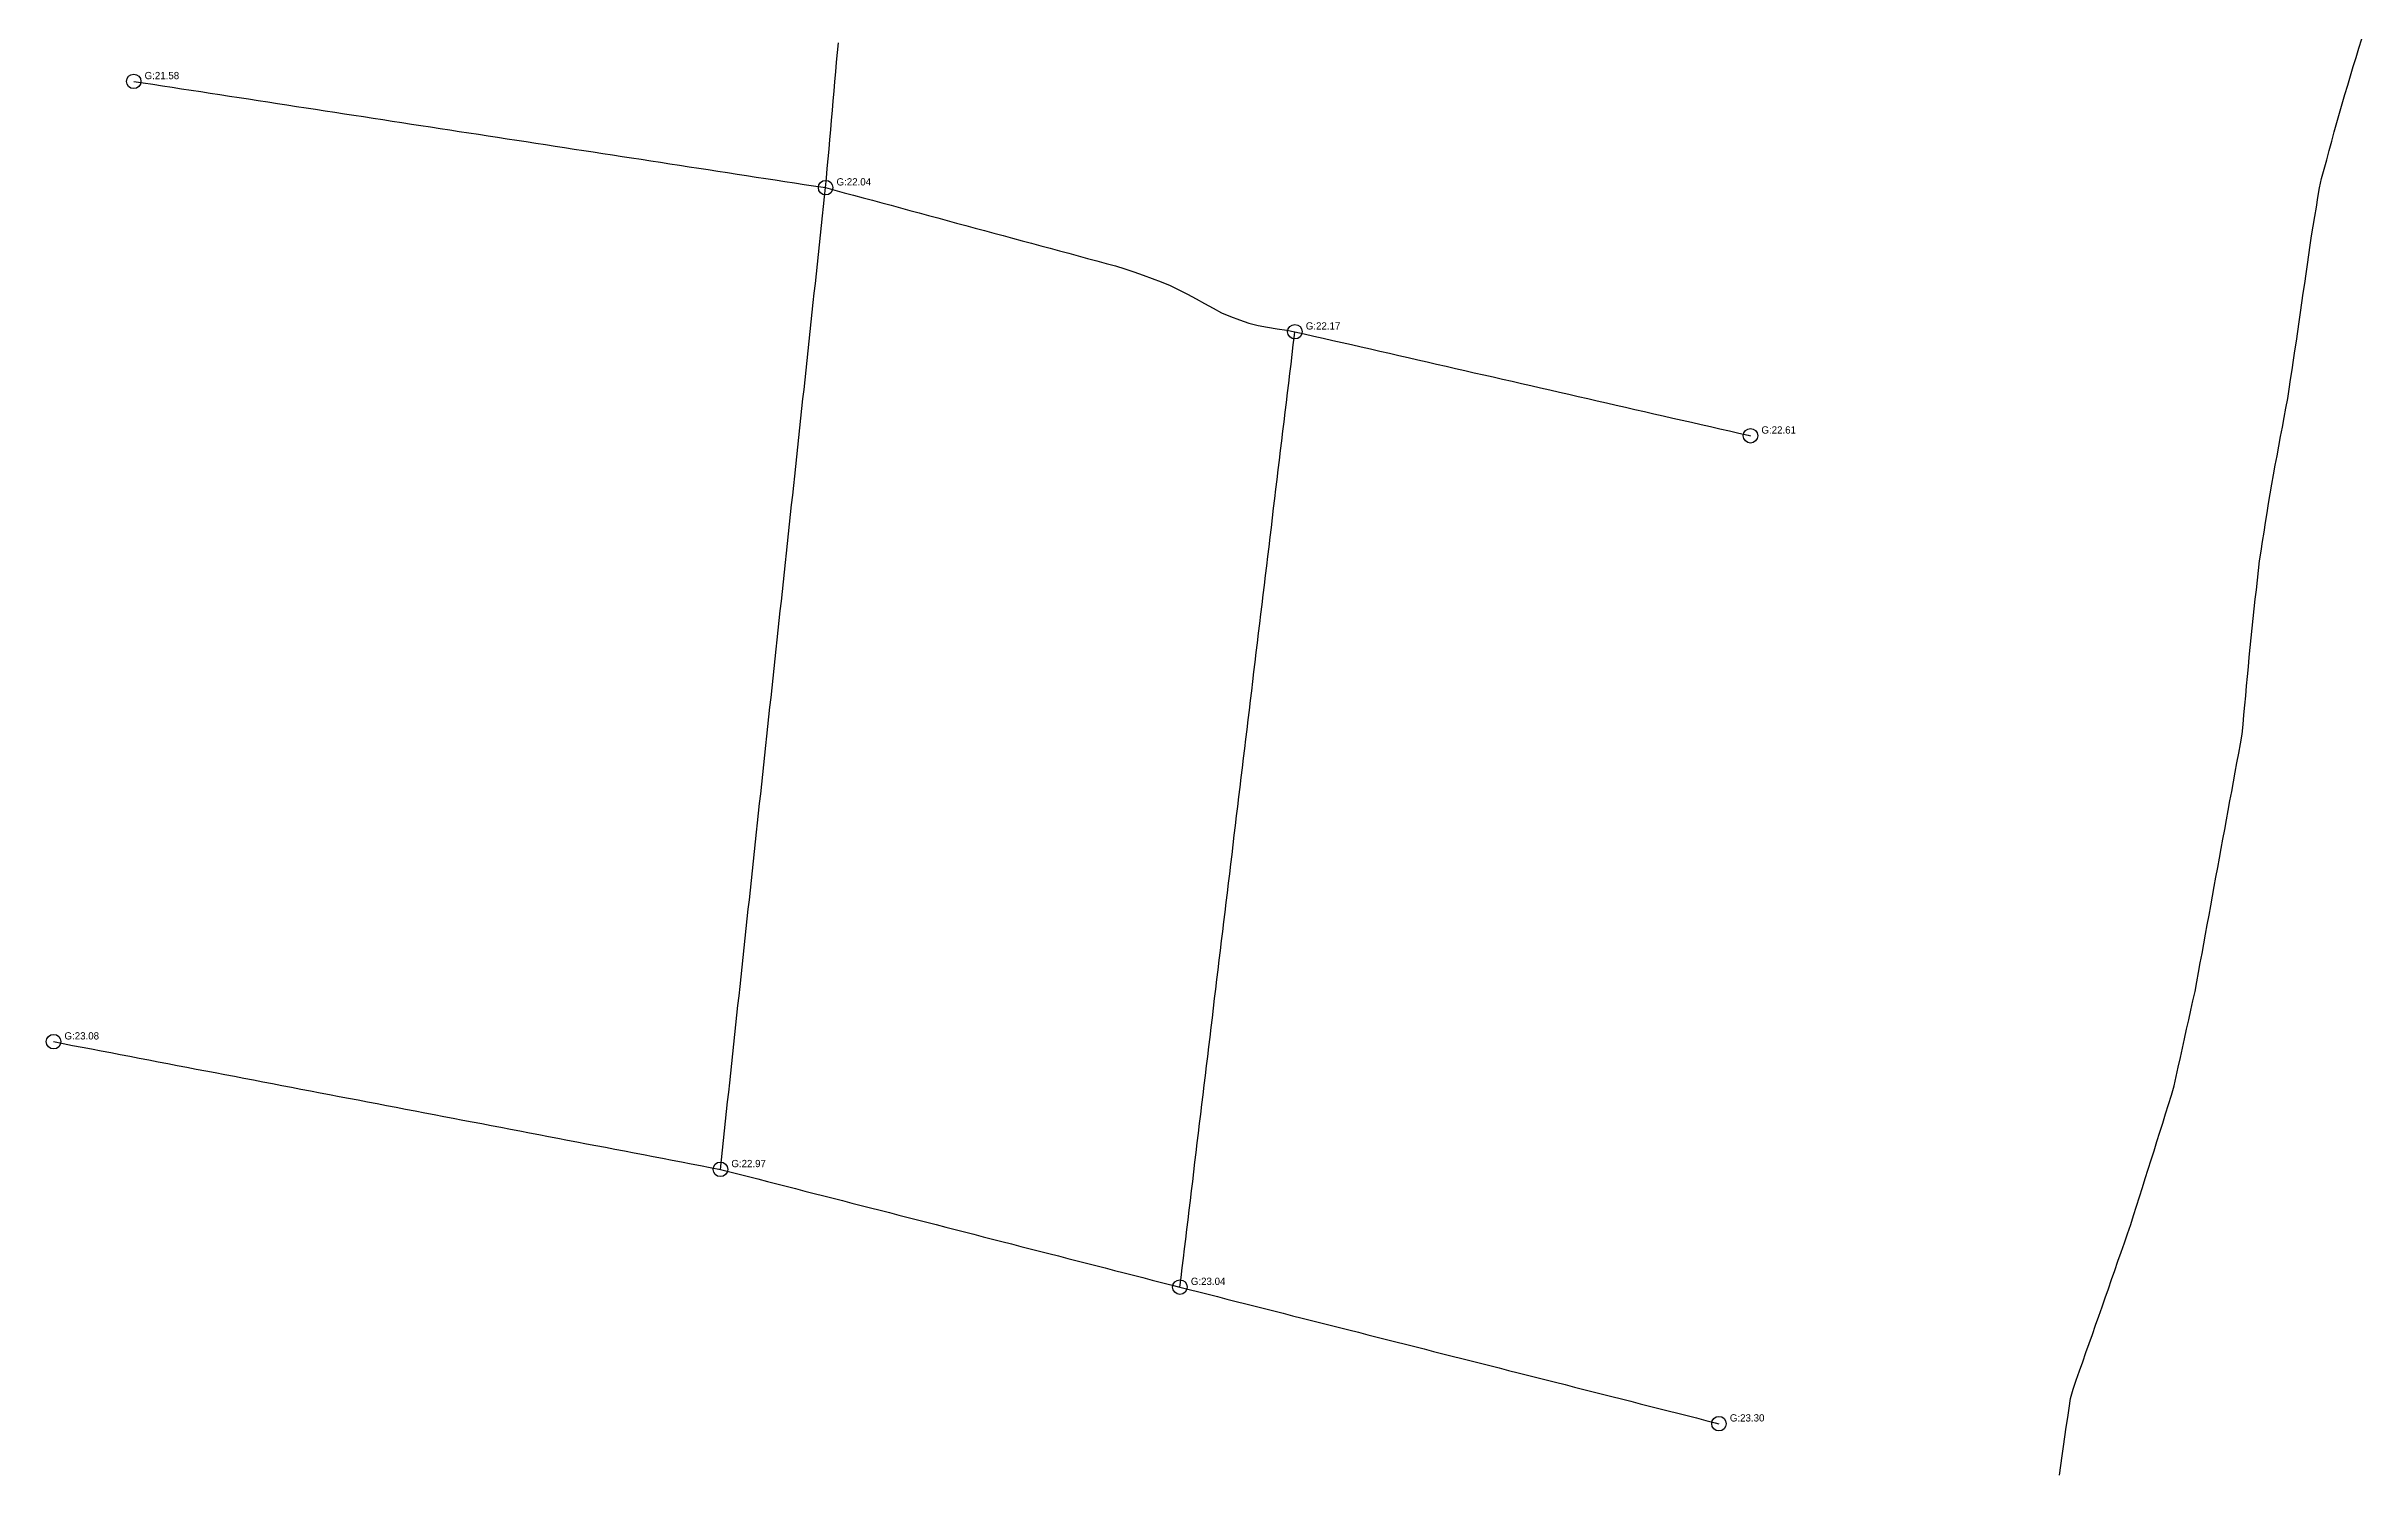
# Model space of a CAD drawing. Header units: metres. Extents: x 607160 to 610559, y 2613470 to 2618337.
# Drawn here: x 607443.5 to 607921.5, y 2617810.2 to 2618104.3 of the extents above; entities that cross this region are included whole.
import ezdxf

# ---------------------------------------------------------------- set-up
doc = ezdxf.new("R2010")
doc.units = ezdxf.units.M
for name, color, linetype in [('SW-DRAIN-LABELS', 3, 'Continuous'), ('SW-DRAIN-ORPHAN', 8, 'Continuous'), ('SW-DRAIN-SUB-01', 1, 'Continuous'), ('SW-JUNCTIONS', 7, 'Continuous')]:
    doc.layers.add(name, color=color, linetype=linetype)

msp = doc.modelspace()

# ---------------------------------------------------------------- linework, layer by layer
at = {"layer": 'SW-DRAIN-ORPHAN'}
for points in [[(607604.4, 2618075.12), (607604.57, 2618077.11), (607604.75, 2618079.1), (607604.92, 2618081.1), (607605.1, 2618083.09), (607605.27, 2618085.08), (607605.45, 2618087.07), (607605.62, 2618089.07), (607605.8, 2618091.06), (607605.97, 2618093.05), (607606.15, 2618095.04), (607606.32, 2618097.03), (607606.5, 2618099.03), (607606.68, 2618101.02), (607606.85, 2618103.01), (607607.03, 2618105)], [(607461.57, 2618097.07), (607463.55, 2618096.77), (607465.52, 2618096.47), (607467.5, 2618096.16), (607469.48, 2618095.86), (607471.45, 2618095.56), (607473.43, 2618095.25), (607475.41, 2618094.95), (607477.38, 2618094.64), (607479.36, 2618094.34), (607481.34, 2618094.04), (607483.31, 2618093.73), (607485.29, 2618093.43), (607487.27, 2618093.12), (607489.24, 2618092.82), (607491.22, 2618092.52), (607493.2, 2618092.21), (607495.17, 2618091.91), (607497.15, 2618091.61), (607499.13, 2618091.3), (607501.1, 2618091), (607503.08, 2618090.69), (607505.06, 2618090.39), (607507.04, 2618090.09), (607509.01, 2618089.78), (607510.99, 2618089.48), (607512.97, 2618089.17), (607514.94, 2618088.87), (607516.92, 2618088.57), (607518.9, 2618088.26), (607520.87, 2618087.96), (607522.85, 2618087.65), (607524.83, 2618087.35), (607526.8, 2618087.05), (607528.78, 2618086.74), (607530.76, 2618086.44), (607532.73, 2618086.14), (607534.71, 2618085.83), (607536.69, 2618085.53), (607538.66, 2618085.22), (607540.64, 2618084.92), (607542.62, 2618084.62), (607544.59, 2618084.31), (607546.57, 2618084.01), (607548.55, 2618083.7), (607550.52, 2618083.4), (607552.5, 2618083.1), (607554.48, 2618082.79), (607556.45, 2618082.49), (607558.43, 2618082.19), (607560.41, 2618081.88), (607562.39, 2618081.58), (607564.36, 2618081.27), (607566.34, 2618080.97), (607568.32, 2618080.67), (607570.29, 2618080.36), (607572.27, 2618080.06), (607574.25, 2618079.75), (607576.22, 2618079.45), (607578.2, 2618079.15), (607580.18, 2618078.84), (607582.15, 2618078.54), (607584.13, 2618078.23), (607586.11, 2618077.93), (607588.08, 2618077.63), (607590.06, 2618077.32), (607592.04, 2618077.02), (607594.01, 2618076.72), (607595.99, 2618076.41), (607597.97, 2618076.11), (607599.94, 2618075.8), (607601.92, 2618075.5), (607603.9, 2618075.2), (607604.4, 2618075.12)], [(607582.69, 2617872.39), (607582.91, 2617874.38), (607583.12, 2617876.37), (607583.33, 2617878.36), (607583.55, 2617880.35), (607583.76, 2617882.34), (607583.97, 2617884.32), (607584.18, 2617886.31), (607584.4, 2617888.3), (607584.61, 2617890.29), (607584.82, 2617892.28), (607585.04, 2617894.27), (607585.25, 2617896.26), (607585.46, 2617898.25), (607585.67, 2617900.23), (607585.89, 2617902.22), (607586.1, 2617904.21), (607586.31, 2617906.2), (607586.53, 2617908.19), (607586.74, 2617910.18), (607586.95, 2617912.17), (607587.16, 2617914.15), (607587.38, 2617916.14), (607587.59, 2617918.13), (607587.8, 2617920.12), (607588.02, 2617922.11), (607588.23, 2617924.1), (607588.44, 2617926.09), (607588.66, 2617928.07), (607588.87, 2617930.06), (607589.08, 2617932.05), (607589.29, 2617934.04), (607589.51, 2617936.03), (607589.72, 2617938.02), (607589.93, 2617940.01), (607590.15, 2617942), (607590.36, 2617943.98), (607590.57, 2617945.97), (607590.78, 2617947.96), (607591, 2617949.95), (607591.21, 2617951.94), (607591.42, 2617953.93), (607591.64, 2617955.92), (607591.85, 2617957.9), (607592.06, 2617959.89), (607592.27, 2617961.88), (607592.49, 2617963.87), (607592.7, 2617965.86), (607592.91, 2617967.85), (607593.13, 2617969.84), (607593.34, 2617971.82), (607593.55, 2617973.81), (607593.76, 2617975.8), (607593.98, 2617977.79), (607594.19, 2617979.78), (607594.4, 2617981.77), (607594.62, 2617983.76), (607594.83, 2617985.75), (607595.04, 2617987.73), (607595.26, 2617989.72), (607595.47, 2617991.71), (607595.68, 2617993.7), (607595.89, 2617995.69), (607596.11, 2617997.68), (607596.32, 2617999.67), (607596.53, 2618001.65), (607596.75, 2618003.64), (607596.96, 2618005.63), (607597.17, 2618007.62), (607597.38, 2618009.61), (607597.6, 2618011.6), (607597.81, 2618013.59), (607598.02, 2618015.57), (607598.24, 2618017.56), (607598.45, 2618019.55), (607598.66, 2618021.54), (607598.87, 2618023.53), (607599.09, 2618025.52), (607599.3, 2618027.51), (607599.51, 2618029.5), (607599.73, 2618031.48), (607599.94, 2618033.47), (607600.15, 2618035.46), (607600.36, 2618037.45), (607600.58, 2618039.44), (607600.79, 2618041.43), (607601, 2618043.42), (607601.22, 2618045.4), (607601.43, 2618047.39), (607601.64, 2618049.38), (607601.85, 2618051.37), (607602.07, 2618053.36), (607602.28, 2618055.35), (607602.49, 2618057.34), (607602.71, 2618059.32), (607602.92, 2618061.31), (607603.13, 2618063.3), (607603.35, 2618065.29), (607603.56, 2618067.28), (607603.77, 2618069.27), (607603.98, 2618071.26), (607604.2, 2618073.25), (607604.4, 2618075.12)], [(607604.4, 2618075.12), (607606.33, 2618074.6), (607608.26, 2618074.08), (607610.19, 2618073.55), (607612.12, 2618073.03), (607614.05, 2618072.51), (607615.98, 2618071.99), (607617.91, 2618071.47), (607619.84, 2618070.95), (607621.77, 2618070.43), (607623.71, 2618069.9), (607625.64, 2618069.38), (607627.57, 2618068.86), (607629.5, 2618068.34), (607631.43, 2618067.82), (607633.36, 2618067.3), (607635.29, 2618066.78), (607637.22, 2618066.25), (607639.15, 2618065.73), (607641.08, 2618065.21), (607643.01, 2618064.69), (607644.94, 2618064.17), (607646.88, 2618063.65), (607648.81, 2618063.13), (607650.74, 2618062.6), (607652.67, 2618062.08), (607654.6, 2618061.56), (607656.53, 2618061.04), (607658.46, 2618060.52), (607660.39, 2618060), (607662.32, 2618059.47), (607664.25, 2618058.95), (607666.16, 2618058.35), (607668.05, 2618057.71), (607669.95, 2618057.06), (607671.82, 2618056.36), (607673.69, 2618055.64), (607675.55, 2618054.92), (607677.34, 2618054.04), (607679.11, 2618053.11), (607680.88, 2618052.18), (607682.63, 2618051.21), (607684.38, 2618050.23), (607686.12, 2618049.25), (607687.97, 2618048.5), (607689.85, 2618047.82), (607691.73, 2618047.14), (607693.67, 2618046.67), (607695.64, 2618046.33), (607697.61, 2618046), (607699.58, 2618045.66), (607701.27, 2618045.37)], [(607677.54, 2617848.07), (607677.78, 2617850.06), (607678.02, 2617852.04), (607678.26, 2617854.03), (607678.49, 2617856.01), (607678.73, 2617858), (607678.97, 2617859.98), (607679.21, 2617861.97), (607679.45, 2617863.96), (607679.69, 2617865.94), (607679.93, 2617867.93), (607680.17, 2617869.91), (607680.41, 2617871.9), (607680.64, 2617873.88), (607680.88, 2617875.87), (607681.12, 2617877.86), (607681.36, 2617879.84), (607681.6, 2617881.83), (607681.84, 2617883.81), (607682.08, 2617885.8), (607682.32, 2617887.78), (607682.55, 2617889.77), (607682.79, 2617891.75), (607683.03, 2617893.74), (607683.27, 2617895.73), (607683.51, 2617897.71), (607683.75, 2617899.7), (607683.99, 2617901.68), (607684.23, 2617903.67), (607684.47, 2617905.65), (607684.7, 2617907.64), (607684.94, 2617909.63), (607685.18, 2617911.61), (607685.42, 2617913.6), (607685.66, 2617915.58), (607685.9, 2617917.57), (607686.14, 2617919.55), (607686.38, 2617921.54), (607686.61, 2617923.53), (607686.85, 2617925.51), (607687.09, 2617927.5), (607687.33, 2617929.48), (607687.57, 2617931.47), (607687.81, 2617933.45), (607688.05, 2617935.44), (607688.29, 2617937.43), (607688.53, 2617939.41), (607688.76, 2617941.4), (607689, 2617943.38), (607689.24, 2617945.37), (607689.48, 2617947.35), (607689.72, 2617949.34), (607689.96, 2617951.33), (607690.2, 2617953.31), (607690.44, 2617955.3), (607690.67, 2617957.28), (607690.91, 2617959.27), (607691.15, 2617961.25), (607691.39, 2617963.24), (607691.63, 2617965.23), (607691.87, 2617967.21), (607692.11, 2617969.2), (607692.35, 2617971.18), (607692.59, 2617973.17), (607692.82, 2617975.15), (607693.06, 2617977.14), (607693.3, 2617979.13), (607693.54, 2617981.11), (607693.78, 2617983.1), (607694.02, 2617985.08), (607694.26, 2617987.07), (607694.5, 2617989.05), (607694.73, 2617991.04), (607694.97, 2617993.03), (607695.21, 2617995.01), (607695.45, 2617997), (607695.69, 2617998.98), (607695.93, 2618000.97), (607696.17, 2618002.95), (607696.41, 2618004.94), (607696.65, 2618006.92), (607696.88, 2618008.91), (607697.12, 2618010.9), (607697.36, 2618012.88), (607697.6, 2618014.87), (607697.84, 2618016.85), (607698.08, 2618018.84), (607698.32, 2618020.82), (607698.56, 2618022.81), (607698.79, 2618024.8), (607699.03, 2618026.78), (607699.27, 2618028.77), (607699.51, 2618030.75), (607699.75, 2618032.74), (607699.99, 2618034.72), (607700.23, 2618036.71), (607700.47, 2618038.7), (607700.71, 2618040.68), (607700.94, 2618042.67), (607701.18, 2618044.65), (607701.27, 2618045.37)], [(607701.27, 2618045.37), (607703.22, 2618044.93), (607705.17, 2618044.48), (607707.12, 2618044.04), (607709.07, 2618043.59), (607711.02, 2618043.15), (607712.97, 2618042.7), (607714.92, 2618042.26), (607716.87, 2618041.81), (607718.82, 2618041.36), (607720.77, 2618040.92), (607722.72, 2618040.47), (607724.67, 2618040.03), (607726.62, 2618039.58), (607728.57, 2618039.14), (607730.52, 2618038.69), (607732.47, 2618038.25), (607734.42, 2618037.8), (607736.36, 2618037.35), (607738.31, 2618036.91), (607740.26, 2618036.46), (607742.21, 2618036.02), (607744.16, 2618035.57), (607746.11, 2618035.13), (607748.06, 2618034.68), (607750.01, 2618034.23), (607751.96, 2618033.79), (607753.91, 2618033.34), (607755.86, 2618032.9), (607757.81, 2618032.45), (607759.76, 2618032.01), (607761.71, 2618031.56), (607763.66, 2618031.12), (607765.61, 2618030.67), (607767.56, 2618030.22), (607769.51, 2618029.78), (607771.46, 2618029.33), (607773.41, 2618028.89), (607775.36, 2618028.44), (607777.31, 2618028), (607779.26, 2618027.55), (607781.21, 2618027.11), (607783.16, 2618026.66), (607785.11, 2618026.21), (607787.06, 2618025.77), (607789.01, 2618025.32), (607790.96, 2618024.88), (607792.91, 2618024.43), (607794.86, 2618023.99), (607795.32, 2618023.88)], [(607445.03, 2617898.76), (607446.99, 2617898.38), (607448.96, 2617898), (607450.92, 2617897.63), (607452.89, 2617897.25), (607454.85, 2617896.88), (607456.82, 2617896.5), (607458.78, 2617896.12), (607460.74, 2617895.75), (607462.71, 2617895.37), (607464.67, 2617894.99), (607466.64, 2617894.62), (607468.6, 2617894.24), (607470.57, 2617893.87), (607472.53, 2617893.49), (607474.49, 2617893.11), (607476.46, 2617892.74), (607478.42, 2617892.36), (607480.39, 2617891.99), (607482.35, 2617891.61), (607484.32, 2617891.23), (607486.28, 2617890.86), (607488.24, 2617890.48), (607490.21, 2617890.1), (607492.17, 2617889.73), (607494.14, 2617889.35), (607496.1, 2617888.98), (607498.07, 2617888.6), (607500.03, 2617888.22), (607501.99, 2617887.85), (607503.96, 2617887.47), (607505.92, 2617887.09), (607507.89, 2617886.72), (607509.85, 2617886.34), (607511.82, 2617885.97), (607513.78, 2617885.59), (607515.75, 2617885.21), (607517.71, 2617884.84), (607519.67, 2617884.46), (607521.64, 2617884.09), (607523.6, 2617883.71), (607525.57, 2617883.33), (607527.53, 2617882.96), (607529.5, 2617882.58), (607531.46, 2617882.2), (607533.42, 2617881.83), (607535.39, 2617881.45), (607537.35, 2617881.08), (607539.32, 2617880.7), (607541.28, 2617880.32), (607543.25, 2617879.95), (607545.21, 2617879.57), (607547.17, 2617879.2), (607549.14, 2617878.82), (607551.1, 2617878.44), (607553.07, 2617878.07), (607555.03, 2617877.69), (607557, 2617877.31), (607558.96, 2617876.94), (607560.92, 2617876.56), (607562.89, 2617876.19), (607564.85, 2617875.81), (607566.82, 2617875.43), (607568.78, 2617875.06), (607570.75, 2617874.68), (607572.71, 2617874.3), (607574.67, 2617873.93), (607576.64, 2617873.55), (607578.6, 2617873.18), (607580.57, 2617872.8), (607582.69, 2617872.39)], [(607582.69, 2617872.39), (607584.63, 2617871.9), (607586.57, 2617871.4), (607588.51, 2617870.9), (607590.44, 2617870.41), (607592.38, 2617869.91), (607594.32, 2617869.41), (607596.26, 2617868.92), (607598.19, 2617868.42), (607600.13, 2617867.92), (607602.07, 2617867.42), (607604, 2617866.93), (607605.94, 2617866.43), (607607.88, 2617865.93), (607609.82, 2617865.44), (607611.75, 2617864.94), (607613.69, 2617864.44), (607615.63, 2617863.95), (607617.57, 2617863.45), (607619.5, 2617862.95), (607621.44, 2617862.46), (607623.38, 2617861.96), (607625.31, 2617861.46), (607627.25, 2617860.97), (607629.19, 2617860.47), (607631.13, 2617859.97), (607633.06, 2617859.48), (607635, 2617858.98), (607636.94, 2617858.48), (607638.88, 2617857.98), (607640.81, 2617857.49), (607642.75, 2617856.99), (607644.69, 2617856.49), (607646.63, 2617856), (607648.56, 2617855.5), (607650.5, 2617855), (607652.44, 2617854.51), (607654.37, 2617854.01), (607656.31, 2617853.51), (607658.25, 2617853.02), (607660.19, 2617852.52), (607662.12, 2617852.02), (607664.06, 2617851.53), (607666, 2617851.03), (607667.94, 2617850.53), (607669.87, 2617850.04), (607671.81, 2617849.54), (607673.75, 2617849.04), (607675.68, 2617848.55), (607677.54, 2617848.07)], [(607677.54, 2617848.07), (607679.48, 2617847.58), (607681.42, 2617847.09), (607683.36, 2617846.6), (607685.29, 2617846.1), (607687.23, 2617845.61), (607689.17, 2617845.12), (607691.11, 2617844.63), (607693.05, 2617844.14), (607694.99, 2617843.65), (607696.93, 2617843.16), (607698.86, 2617842.67), (607700.8, 2617842.17), (607702.74, 2617841.68), (607704.68, 2617841.19), (607706.62, 2617840.7), (607708.56, 2617840.21), (607710.5, 2617839.72), (607712.44, 2617839.23), (607714.37, 2617838.74), (607716.31, 2617838.24), (607718.25, 2617837.75), (607720.19, 2617837.26), (607722.13, 2617836.77), (607724.07, 2617836.28), (607726.01, 2617835.79), (607727.95, 2617835.3), (607729.88, 2617834.8), (607731.82, 2617834.31), (607733.76, 2617833.82), (607735.7, 2617833.33), (607737.64, 2617832.84), (607739.58, 2617832.35), (607741.52, 2617831.86), (607743.46, 2617831.37), (607745.39, 2617830.87), (607747.33, 2617830.38), (607749.27, 2617829.89), (607751.21, 2617829.4), (607753.15, 2617828.91), (607755.09, 2617828.42), (607757.03, 2617827.93), (607758.97, 2617827.44), (607760.9, 2617826.94), (607762.84, 2617826.45), (607764.78, 2617825.96), (607766.72, 2617825.47), (607768.66, 2617824.98), (607770.6, 2617824.49), (607772.54, 2617824), (607774.47, 2617823.51), (607776.41, 2617823.01), (607778.35, 2617822.52), (607780.29, 2617822.03), (607782.23, 2617821.54), (607784.17, 2617821.05), (607786.11, 2617820.56), (607788.05, 2617820.07), (607788.81, 2617819.87)]]:
    msp.add_lwpolyline(points, dxfattribs=at)
at = {"layer": 'SW-DRAIN-SUB-01'}
msp.add_lwpolyline([(607859.08, 2617809.25), (607859.35, 2617811.23), (607859.64, 2617813.21), (607859.93, 2617815.19), (607860.22, 2617817.16), (607860.51, 2617819.14), (607860.8, 2617821.12), (607861.09, 2617823.1), (607861.38, 2617825.08), (607861.9, 2617827), (607862.57, 2617828.89), (607863.23, 2617830.77), (607863.9, 2617832.66), (607864.57, 2617834.54), (607865.23, 2617836.43), (607865.9, 2617838.32), (607866.56, 2617840.2), (607867.23, 2617842.09), (607867.88, 2617843.98), (607868.54, 2617845.87), (607869.2, 2617847.75), (607869.86, 2617849.64), (607870.52, 2617851.53), (607871.18, 2617853.42), (607871.84, 2617855.31), (607872.5, 2617857.19), (607873.16, 2617859.08), (607873.8, 2617860.98), (607874.4, 2617862.88), (607875.01, 2617864.79), (607875.61, 2617866.7), (607876.21, 2617868.61), (607876.81, 2617870.51), (607877.41, 2617872.42), (607878.01, 2617874.33), (607878.62, 2617876.23), (607879.22, 2617878.14), (607879.82, 2617880.05), (607880.42, 2617881.96), (607881.02, 2617883.86), (607881.63, 2617885.77), (607882.23, 2617887.68), (607882.75, 2617889.61), (607883.18, 2617891.56), (607883.62, 2617893.51), (607884.05, 2617895.46), (607884.49, 2617897.42), (607884.92, 2617899.37), (607885.35, 2617901.32), (607885.79, 2617903.27), (607886.22, 2617905.23), (607886.65, 2617907.18), (607887.08, 2617909.13), (607887.44, 2617911.1), (607887.8, 2617913.07), (607888.16, 2617915.03), (607888.53, 2617917), (607888.89, 2617918.97), (607889.25, 2617920.94), (607889.61, 2617922.9), (607889.97, 2617924.87), (607890.33, 2617926.84), (607890.69, 2617928.8), (607891.05, 2617930.77), (607891.41, 2617932.74), (607891.77, 2617934.71), (607892.13, 2617936.67), (607892.49, 2617938.64), (607892.85, 2617940.61), (607893.21, 2617942.58), (607893.57, 2617944.54), (607893.93, 2617946.51), (607894.29, 2617948.48), (607894.65, 2617950.44), (607895.01, 2617952.41), (607895.38, 2617954.38), (607895.74, 2617956.35), (607896.1, 2617958.31), (607896.46, 2617960.28), (607896.81, 2617962.25), (607896.99, 2617964.24), (607897.18, 2617966.23), (607897.36, 2617968.22), (607897.55, 2617970.21), (607897.73, 2617972.21), (607897.92, 2617974.2), (607898.1, 2617976.19), (607898.29, 2617978.18), (607898.48, 2617980.17), (607898.67, 2617982.16), (607898.89, 2617984.15), (607899.1, 2617986.14), (607899.32, 2617988.13), (607899.53, 2617990.12), (607899.75, 2617992.1), (607899.97, 2617994.09), (607900.18, 2617996.08), (607900.42, 2617998.06), (607900.73, 2618000.04), (607901.04, 2618002.02), (607901.34, 2618003.99), (607901.65, 2618005.97), (607901.96, 2618007.95), (607902.27, 2618009.92), (607902.57, 2618011.9), (607902.93, 2618013.87), (607903.29, 2618015.83), (607903.66, 2618017.8), (607904.02, 2618019.77), (607904.39, 2618021.73), (607904.75, 2618023.7), (607905.12, 2618025.67), (607905.48, 2618027.63), (607905.85, 2618029.6), (607906.21, 2618031.56), (607906.53, 2618033.54), (607906.82, 2618035.52), (607907.12, 2618037.5), (607907.42, 2618039.47), (607907.72, 2618041.45), (607908.02, 2618043.43), (607908.31, 2618045.41), (607908.6, 2618047.39), (607908.88, 2618049.37), (607909.16, 2618051.35), (607909.44, 2618053.33), (607909.72, 2618055.31), (607910, 2618057.29), (607910.29, 2618059.27), (607910.57, 2618061.25), (607910.85, 2618063.23), (607911.16, 2618065.2), (607911.48, 2618067.18), (607911.81, 2618069.15), (607912.13, 2618071.12), (607912.46, 2618073.1), (607912.78, 2618075.07), (607913.22, 2618077.02), (607913.74, 2618078.95), (607914.27, 2618080.88), (607914.79, 2618082.81), (607915.31, 2618084.74), (607915.83, 2618086.67), (607916.36, 2618088.6), (607916.89, 2618090.53), (607917.47, 2618092.44), (607918.04, 2618094.36), (607918.62, 2618096.28), (607919.19, 2618098.19), (607919.76, 2618100.11), (607920.34, 2618102.02), (607920.91, 2618103.94), (607921.49, 2618105.85)], dxfattribs=at)
at = {"layer": 'SW-JUNCTIONS'}
for centre in [(607461.57, 2618097.07), (607604.4, 2618075.12), (607701.27, 2618045.37), (607795.32, 2618023.88), (607445.03, 2617898.76), (607582.69, 2617872.39), (607677.54, 2617848.07), (607788.81, 2617819.87)]:
    msp.add_circle(centre, 1.5, dxfattribs=at)

# ---------------------------------------------------------------- texts
at = {"layer": 'SW-DRAIN-LABELS', "color": 7}
for s, p in [('G:21.58', (607463.82, 2618097.52)), ('G:22.04', (607606.65, 2618075.57)), ('G:22.17', (607703.52, 2618045.82)), ('G:22.61', (607797.57, 2618024.33)), ('G:23.08', (607447.28, 2617899.21)), ('G:22.97', (607584.94, 2617872.84)), ('G:23.04', (607679.79, 2617848.52)), ('G:23.30', (607791.06, 2617820.32))]:
    msp.add_text(s, height=1.5, dxfattribs=at).set_placement(p)

doc.saveas('drawing.dxf')
